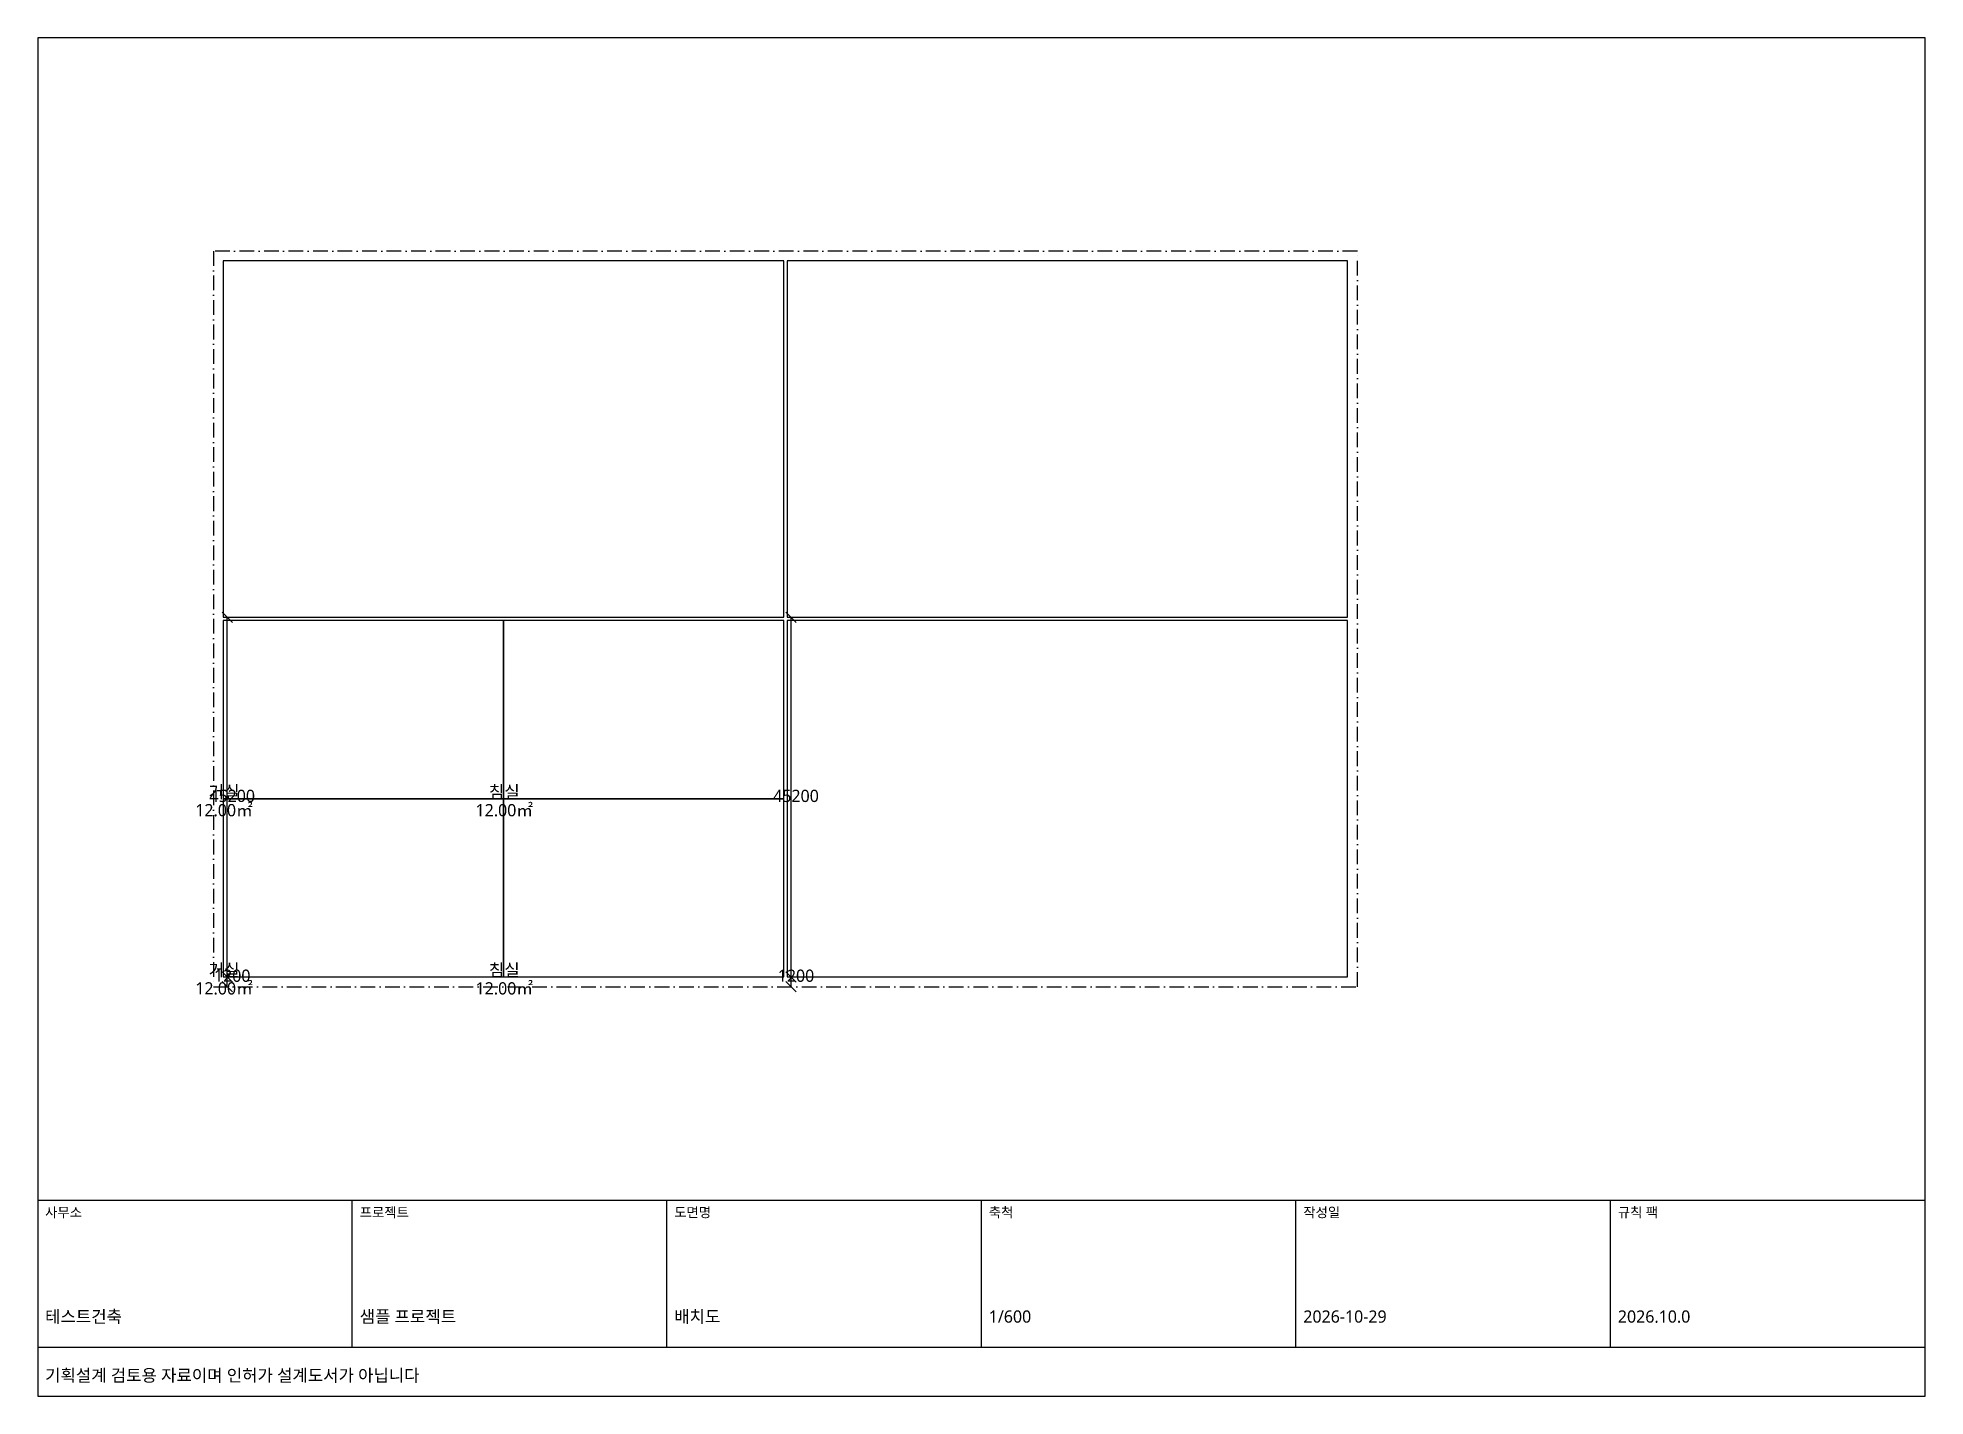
# Model space of a CAD drawing. Header units: millimetres. Extents: x -21498 to 209502, y -50100 to 116100.
import ezdxf
from ezdxf.enums import TextEntityAlignment as Align

# ---------------------------------------------------------------- set-up
doc = ezdxf.new("R2010")
doc.units = ezdxf.units.MM
doc.header["$LTSCALE"] = 600
doc.linetypes.add('DASHDOT', pattern=[5, 3, -1, 0, -1])
for name, color, linetype in [('A-ANNO-DIMS', 1, 'CONTINUOUS'), ('A-AREA', 6, 'CONTINUOUS'), ('A-AREA-IDEN', 7, 'CONTINUOUS'), ('A-MASS', 7, 'CONTINUOUS'), ('A-SITE-BNDY', 1, 'DASHDOT'), ('A-TTLB', 7, 'CONTINUOUS')]:
    doc.layers.add(name, color=color, linetype=linetype)
doc.styles.add('ARCH-KR', font='malgun.ttf')

msp = doc.modelspace()

# ---------------------------------------------------------------- linework, layer by layer
at = {"layer": 'A-ANNO-DIMS'}
for p, q in [((2336, 44564), (1064, 45836)), ((1700, 0), (1700, 45200)), ((71336, 44564), (70064, 45836)), ((70700, 0), (70700, 45200)), ((2336, 564), (1064, 1836)), ((2336, -636), (1064, 636)), ((2336, -636), (1064, 636)), ((1700, 0), (1700, 1200)), ((71336, 564), (70064, 1836)), ((71336, -636), (70064, 636)), ((71336, -636), (70064, 636)), ((70700, 0), (70700, 1200))]:
    msp.add_line(p, q, dxfattribs=at)
at = {"layer": 'A-AREA'}
for points in [[(1200, 23000), (35500, 23000), (35500, 44800), (1200, 44800)], [(35500, 23000), (69800, 23000), (69800, 44800), (35500, 44800)], [(1200, 1200), (35500, 1200), (35500, 23000), (1200, 23000)], [(35500, 1200), (69800, 1200), (69800, 23000), (35500, 23000)]]:
    msp.add_lwpolyline(points, close=True, dxfattribs=at)
at = {"layer": 'A-MASS'}
for points in [[(1200, 45200), (69800, 45200), (69800, 88800), (1200, 88800)], [(70200, 45200), (138800, 45200), (138800, 88800), (70200, 88800)], [(1200, 1200), (69800, 1200), (69800, 44800), (1200, 44800)], [(70200, 1200), (138800, 1200), (138800, 44800), (70200, 44800)]]:
    msp.add_lwpolyline(points, close=True, dxfattribs=at)
at = {"layer": 'A-SITE-BNDY'}
msp.add_lwpolyline([(0, 0), (140000, 0), (140000, 90000), (0, 90000)], close=True, dxfattribs=at)
at = {"layer": 'A-TTLB'}
for p, q in [((-21498, -26100), (209502, -26100)), ((16998, -44100), (16998, -26100)), ((55494, -44100), (55494, -26100)), ((93990, -44100), (93990, -26100)), ((132486, -44100), (132486, -26100)), ((170982, -44100), (170982, -26100)), ((-21498, -44100), (209502, -44100))]:
    msp.add_line(p, q, dxfattribs=at)
msp.add_lwpolyline([(-21498, -50100), (209502, -50100), (209502, 116100), (-21498, 116100)], close=True, dxfattribs=at)

# ---------------------------------------------------------------- texts
at = {"layer": 'A-ANNO-DIMS', "style": 'ARCH-KR'}
for s, p in [('45200', (2300, 22600)), ('45200', (71300, 22600)), ('1200', (2300, 600)), ('1200', (71300, 600))]:
    msp.add_text(s, height=1500, dxfattribs=at).set_placement(p, align=Align.CENTER)
at = {"layer": 'A-AREA-IDEN', "style": 'ARCH-KR'}
for s, p in [('거실', (1300, 23100)), ('침실', (35600, 23100)), ('12.00㎡', (1300, 20850)), ('12.00㎡', (35600, 20850)), ('거실', (1300, 1300)), ('침실', (35600, 1300)), ('12.00㎡', (1300, -950)), ('12.00㎡', (35600, -950))]:
    msp.add_text(s, height=1500, dxfattribs=at).set_placement(p, align=Align.CENTER)
at = {"layer": 'A-TTLB', "style": 'ARCH-KR'}
for s, height, p in [('사무소', 1200, (-20598, -28200)), ('프로젝트', 1200, (17898, -28200)), ('도면명', 1200, (56394, -28200)), ('축척', 1200, (94890, -28200)), ('작성일', 1200, (133386, -28200)), ('규칙 팩', 1200, (171882, -28200)), ('테스트건축', 1500, (-20598, -41100)), ('샘플 프로젝트', 1500, (17898, -41100)), ('배치도', 1500, (56394, -41100)), ('1/600', 1500, (94890, -41100)), ('2026-10-29', 1500, (133386, -41100)), ('2026.10.0', 1500, (171882, -41100)), ('기획설계 검토용 자료이며 인허가 설계도서가 아닙니다', 1500, (-20598, -48300))]:
    msp.add_text(s, height=height, dxfattribs=at).set_placement(p)

doc.saveas('drawing.dxf')
